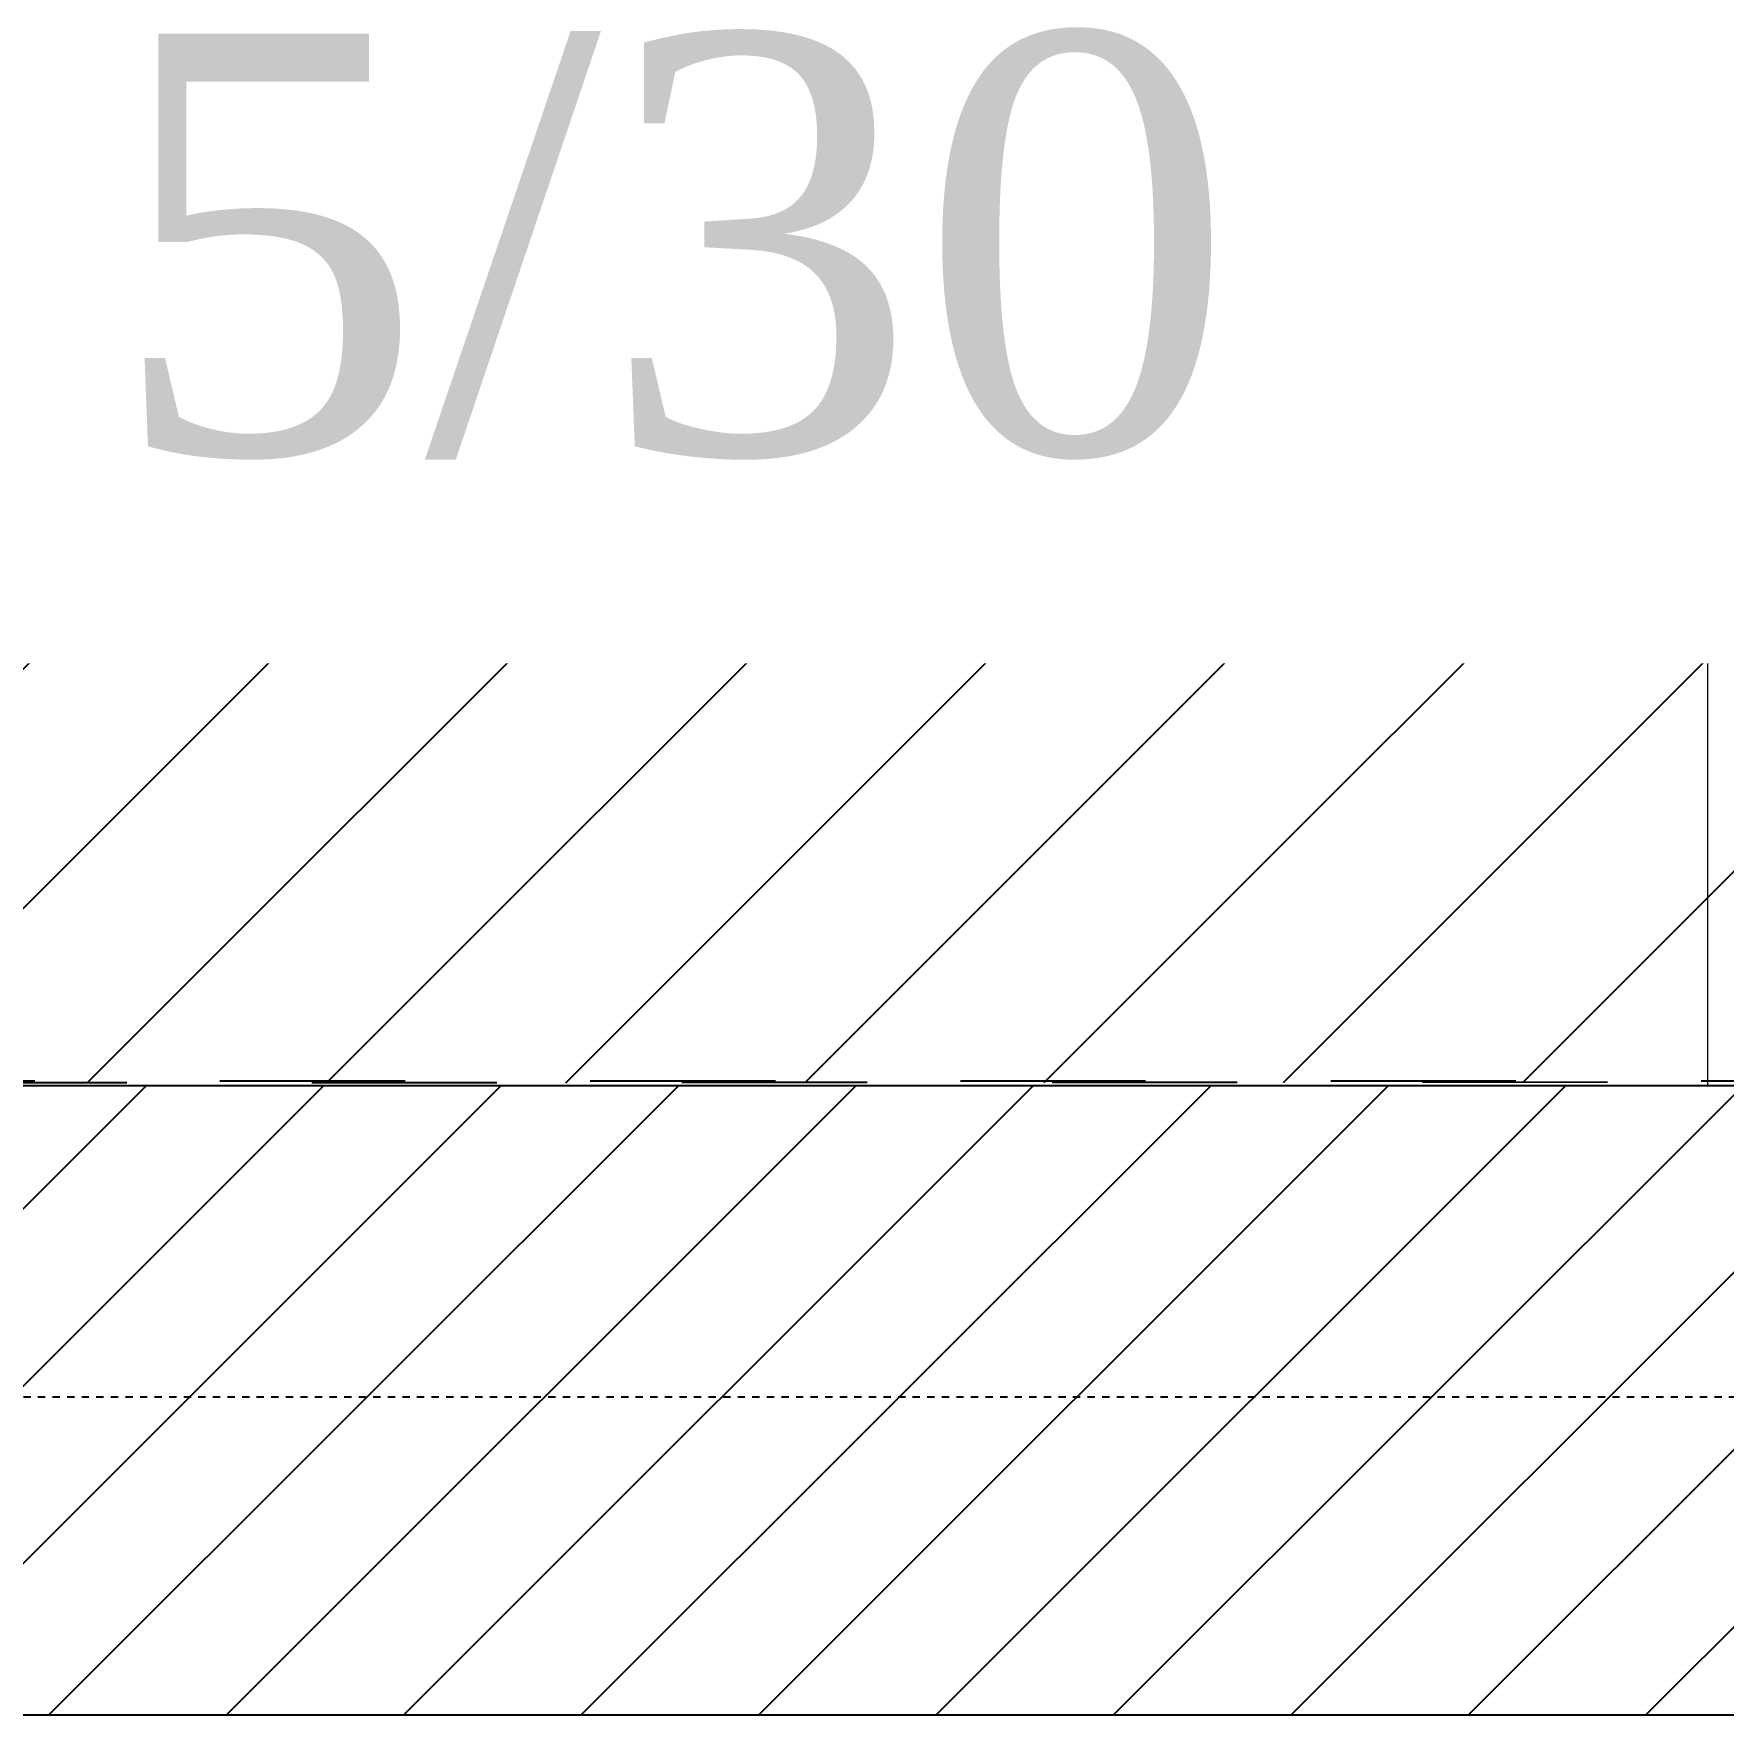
# Model space of a CAD drawing. Header units: centimetres. Extents: x 2191 to 12545, y -680 to 18662.
# Drawn here: x 9657.33 to 9705.61, y 4282.3 to 4330.38 of the extents above; entities that cross this region are included whole.
import ezdxf

# ---------------------------------------------------------------- set-up
doc = ezdxf.new("R2010")
doc.units = ezdxf.units.CM
doc.linetypes.add('Style de ligne -1', pattern=[0.41664, 0.20828, -0.20836])
doc.linetypes.add('VW-01', pattern=[0.41656, 0.20828, -0.20828])
for name, color, linetype in [('B Aménagement intérieur', 252, 'Continuous'), ('B Faux plafonds', 252, 'Continuous'), ('B Faux plafonds_Hatch', 252, 'Continuous'), ('B GÈnÈral_Hatch', 252, 'Continuous'), ('B Général', 252, 'Continuous'), ('C ANNOTATIONS-axes horizontaux', 252, 'Style de ligne -1'), ('D SURFACES-shab', 252, 'Continuous'), ('prlm-CHAUFF', 4, 'Continuous'), ('prlm-VMC', 93, 'Continuous')]:
    doc.layers.add(name, color=color, linetype=linetype)
doc.styles.add('prlm-vmc', font='pala.ttf', dxfattribs={"height": 14})

# ---------------------------------------------------------------- blocks, each defined once
blk = doc.blocks.new('B 70.200_wc-2')
at = {"layer": 'B Général', "linetype": 'Continuous'}
blk.add_line((-19.5, -44.2), (-19.5, -21.9), dxfattribs=at)
at = {"layer": 'B Général', "linetype": 'Continuous', "flags": 128}
blk.add_lwpolyline([(-25, -20.1), (-24.9, -20.6), (-24.75, -20.9), (-24.55, -21.2), (-24.3, -21.45), (-23.9, -21.7), (-23.4, -21.85), (-23.15, -21.9), (23.25, -21.9), (23.55, -21.85), (23.9, -21.7), (24.2, -21.5), (24.45, -21.3), (24.65, -21.05), (24.8, -20.75), (24.9, -20.5), (24.95, -20.3), (25, -20.1)], dxfattribs=at)
blk.add_lwpolyline([(-19.5, -44.199), (-19.5, -44.2, 0.036537), (-19.11, -49.53, 0.035337), (-17.941, -54.747), (-17.94, -54.75, 0.041299), (-16.221, -59.088), (-16.22, -59.09), (-16.217, -59.097, 0.041783), (-13.79, -63.08, 0.053503), (-10.774, -66.396), (-10.77, -66.4, 0.054816), (-7.122, -69.019), (-7.12, -69.02, 0.063755), (-3.68, -70.42), (-3.678, -70.421, 0.064897), (0, -70.9)], format="xyb", dxfattribs=at)
blk = doc.blocks.new('B 70.Groupe-2-1')
at = {"layer": 'B Général', "linetype": 'Style de ligne -1', "ltscale": 25.4, "flags": 128}
blk.add_lwpolyline([(-35.4, 7.6), (35.6, 7.6), (35.6, -32.4), (-35.4, -32.4)], close=True, dxfattribs=at)
at = {"layer": 'B Général', "xscale": -1, "rotation": 270}
blk.add_blockref('B 70.200_wc-2', (35.5, 7.5), dxfattribs=at)
blk = doc.blocks.new('B 70.WC-plan-PMR')
at = {"layer": 'B Général'}
blk.add_blockref('B 70.Groupe-2-1', (0, 0), dxfattribs=at)
blk = doc.blocks.new('B 70.T2 S105 (2D)')
at = {"layer": 'B Faux plafonds_Hatch', "linetype": 'Continuous'}
h = blk.add_hatch(dxfattribs=at)
h.set_pattern_fill('F_P__SOFFITE', color=256, style=0, pattern_type=2)
h.set_pattern_definition([(45, (0, 0.2205), (-3.52778, 3.30729), [])])
h.paths.add_polyline_path([(131.913, -198.441), (278.41, -198.441), (278.41, -291.441), (11.734, -291.53), (11.734, -291.524), (4.579, -291.524), (4.579, -224.523), (-60.421, -224.523), (-60.421, -134.523), (4.594, -134.523), (4.594, -27.466), (131.734, -27.466)])
at = {"layer": 'B Faux plafonds', "linetype": 'VW-01', "ltscale": 25.4, "flags": 128}
blk.add_lwpolyline([(131.913, -198.441), (278.41, -198.441), (278.41, -291.441), (11.734, -291.53), (11.734, -291.524), (4.579, -291.524), (4.579, -224.523), (-60.421, -224.523), (-60.421, -134.523), (4.594, -134.523), (4.594, -27.466), (131.734, -27.466)], close=True, dxfattribs=at)
at = {"layer": 'D SURFACES-shab', "lineweight": 18, "flags": 128}
blk.add_lwpolyline([(135.734, -198.441), (277.41, -198.441), (277.41, -291.537), (135.734, -291.537)], close=True, dxfattribs=at)
at = {"layer": 'B Général'}
blk.add_blockref('B 70.WC-plan-PMR', (262.91, -259.013), dxfattribs=at)

msp = doc.modelspace()

# ---------------------------------------------------------------- hatches: boundary and pattern name
at = {"layer": 'B GÈnÈral_Hatch', "linetype": 'Continuous'}
h = msp.add_hatch(dxfattribs=at)
h.set_pattern_fill('50_BETON', color=256, style=0, pattern_type=2)
h.set_pattern_definition([(45, (0, 0), (2.4253472, -2.6458333), [])])
h.paths.add_polyline_path([(9810.484, 4282.316), (9794.484, 4300.315), (9535.1, 4300.299), (9535.101, 4282.299)])

# ---------------------------------------------------------------- linework, layer by layer
at = {"layer": 'B Général', "linetype": 'Continuous', "lineweight": 18}
for p, q in [((9535.1, 4300.299), (9794.484, 4300.315)), ((9535.101, 4282.299), (9810.484, 4282.316))]:
    msp.add_line(p, q, dxfattribs=at)
at = {"layer": 'B Général', "linetype": 'Continuous'}
for p, q in [((9535.1, 4300.299), (9794.484, 4300.315)), ((9535.101, 4282.299), (9810.484, 4282.316))]:
    msp.add_line(p, q, dxfattribs=at)
at = {"layer": 'C ANNOTATIONS-axes horizontaux'}
msp.add_line((12370.813, 4291.389), (2960.813, 4291.389), dxfattribs=at)
msp.add_line((12370.813, 4291.389), (2960.813, 4291.389), dxfattribs=at)
at = {"layer": 'prlm-CHAUFF', "ltscale": 50}
for p, q in [((9483.43, 4319.721), (9710.137, 4319.758)), ((9482.43, 4318.721), (9710.138, 4318.758))]:
    msp.add_line(p, q, dxfattribs=at)

# ---------------------------------------------------------------- block references
at = {"layer": 'B Aménagement intérieur'}
msp.add_blockref('B 70.T2 S105 (2D)', (9427.75, 4591.838), dxfattribs=at)

# ---------------------------------------------------------------- next in the draw order: texts
at = {"layer": 'prlm-VMC', "ltscale": 25, "insert": (9675.55, 4332.289), "char_height": 12, "width": 58.61474, "attachment_point": 5, "line_spacing_factor": 0.8, "style": 'prlm-vmc', "bg_fill": 2}
msp.add_mtext('Alizé T 5/30', dxfattribs=at)

doc.saveas('drawing.dxf')
